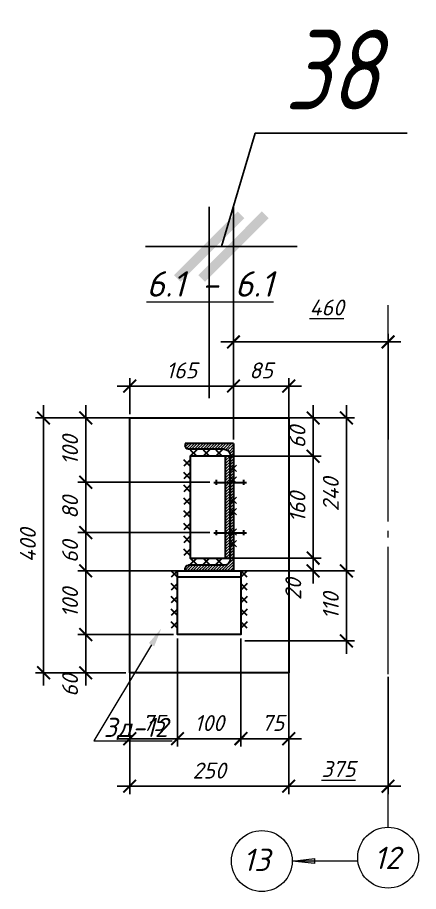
# Model space of a CAD drawing. Header units: millimetres. Extents: x -79646 to 95064, y -231229 to -58107.
# Drawn here: x -51392 to -50762, y -130306 to -128934 of the extents above; entities that cross this region are included whole.
import ezdxf
from ezdxf import colors
from ezdxf.entities.mleader import LeaderData, LeaderLine
from ezdxf.enums import TextEntityAlignment as Align
from ezdxf.math import Vec2, Vec3

# ---------------------------------------------------------------- set-up
doc = ezdxf.new("R2010")
doc.units = ezdxf.units.MM
doc.header["$PDMODE"] = 3
doc.linetypes.add('GOST2.303 5', pattern=[24, 20, -1.5, 1, -1.5])
doc.layers.get('0').update_dxf_attribs({"lineweight": 5})
doc.layers.get('Defpoints').update_dxf_attribs({"lineweight": 0})
for name, color, linetype, lineweight in [('#Cварка', 96, 'Continuous', 30), ('#Dimensions', 7, 'Continuous', 9), ('#Выноски', 7, 'Continuous', 15), ('#Оси', 7, 'Continuous', 9), ('1_Размеры', 44, 'Continuous', 20), ('k_ Выноски', 40, 'Continuous', 13), ('k_ Металл', 1, 'Continuous', 30), ('Металл для узлов', 7, 'Continuous', 30)]:
    doc.layers.add(name, color=color, linetype=linetype, lineweight=lineweight)
doc.layers.add('#Hatch', color=252, linetype='Continuous', lineweight=5, true_color=0x696969)
doc.styles.add('ESKDW', font='eskdw.shx', dxfattribs={"oblique": 15})
doc.styles.add('STEP PR', font='isocpeui.ttf')
doc.dimstyles.new('SPDS', dxfattribs={"dimscale": 50, "dimtxt": 2.5, "dimasz": 2, "dimexe": 1.25, "dimexo": 0.625, "dimtad": 1, "dimdec": 0, "dimrnd": 0.001, "dimtxsty": 'ESKDW', "dimblk": 'ARCHTICK', "dimcen": 2.5, "dimdle": 2, "dimclrd": 256, "dimclre": 256, "dimclrt": 7, "dimadec": 0, "dimazin": 2, "dimtfac": 0.75, "dimtdec": 0, "dimtmove": 1, "dimatfit": 3, "dimfxl": 1, "dimtolj": 1, "dimarcsym": 1})

# ---------------------------------------------------------------- blocks, each defined once
blk = doc.blocks.new('*U602')
for p, q in [((-0.5, 0.5), (0.5, -0.5)), ((0.5, 0.5), (-0.5, -0.5)), ((1.5, 0.5), (2.5, -0.5)), ((2.5, 0.5), (1.5, -0.5)), ((3.5, 0.5), (4.5, -0.5)), ((4.5, 0.5), (3.5, -0.5)), ((5.5, 0.5), (6.5, -0.5)), ((6.5, 0.5), (5.5, -0.5)), ((7.5, 0.5), (8.5, -0.5)), ((8.5, 0.5), (7.5, -0.5)), ((9.5, 0.5), (10.5, -0.5)), ((10.5, 0.5), (9.5, -0.5)), ((11.5, 0.5), (12.5, -0.5)), ((12.5, 0.5), (11.5, -0.5)), ((13.5, 0.5), (14.5, -0.5)), ((14.5, 0.5), (13.5, -0.5))]:
    blk.add_line(p, q)
blk = doc.blocks.new('*U571')
for p, q in [((-0.5, 0.5), (0.5, -0.5)), ((0.5, 0.5), (-0.5, -0.5)), ((1.5, 0.5), (2.5, -0.5)), ((2.5, 0.5), (1.5, -0.5)), ((3.5, 0.5), (4.5, -0.5)), ((4.5, 0.5), (3.5, -0.5)), ((5.5, 0.5), (6.5, -0.5)), ((6.5, 0.5), (5.5, -0.5)), ((7.5, 0.5), (8.5, -0.5)), ((8.5, 0.5), (7.5, -0.5))]:
    blk.add_line(p, q)
blk = doc.blocks.new('*U570')
for p, q in [((-0.5, 0.5), (0.5, -0.5)), ((0.5, 0.5), (-0.5, -0.5)), ((1.5, 0.5), (2.5, -0.5)), ((2.5, 0.5), (1.5, -0.5)), ((3.5, 0.5), (4.5, -0.5)), ((4.5, 0.5), (3.5, -0.5)), ((5.5, 0.5), (6.5, -0.5)), ((6.5, 0.5), (5.5, -0.5)), ((7.5, 0.5), (8.5, -0.5)), ((8.5, 0.5), (7.5, -0.5))]:
    blk.add_line(p, q)
blk = doc.blocks.new('A$C11F520AA')
at = {"layer": 'Металл для узлов', "lineweight": 30}
for points in [[(28.9, 5.2), (-22, 5.2)], [(-18.3, 9.3), (-18.3, 1)], [(25, 9.3), (25, 1)]]:
    blk.add_lwpolyline(points, dxfattribs=at)
blk = doc.blocks.new('*U104')
at = {"color": 0, "linetype": 'ByBlock', "lineweight": -2}
for p, q in [((0, 200), (0, 0)), ((0, 200), (76, 200)), ((76, 200), (76, 196.5)), ((5.2, 181.5), (5.2, 18.5)), ((14.7, 191), (70.5, 191)), ((0, 0), (76, 0)), ((14.7, 9), (70.5, 9)), ((76, 0), (76, 3.5))]:
    blk.add_line(p, q, dxfattribs=at)
for centre, radius, start, end in [((70.5, 196.5), 5.5, 270, 0), ((14.7, 181.5), 9.5, 90, 180), ((14.7, 18.5), 9.5, 180, 270), ((70.5, 3.5), 5.5, 0, 90)]:
    blk.add_arc(centre, radius, start, end, dxfattribs=at)
blk = doc.blocks.new('_ArchTick')
at = {"color": 0, "linetype": 'ByBlock', "const_width": 0.15}
blk.add_lwpolyline([(-0.5, -0.5), (0.5, 0.5)], dxfattribs=at)
blk = doc.blocks.new('*D802')
at = {"layer": '#Dimensions', "lineweight": -2, "transparency": 16777216}
for p, q in [((-51140.5, -129908.7), (-51140.5, -130078.3)), ((-51040.7, -129908.7), (-51040.7, -130078.3)), ((-51020.7, -130065.8), (-51160.5, -130065.8))]:
    blk.add_line(p, q, dxfattribs=at)
at = {"layer": 'Defpoints', "color": 0, "lineweight": 0, "transparency": 16777216}
for p in [(-51140.5, -129902.4), (-51040.7, -129902.4), (-51140.5, -130065.8)]:
    blk.add_point(p, dxfattribs=at)
at = {"layer": '#Dimensions', "lineweight": -2, "transparency": 16777216, "xscale": 20, "yscale": 20, "zscale": 20, "rotation": 180}
blk.add_blockref('_ArchTick', (-51140.5, -130065.8), dxfattribs=at)
at = {"layer": '#Dimensions', "lineweight": -2, "transparency": 16777216, "xscale": 20, "yscale": 20, "zscale": 20}
blk.add_blockref('_ArchTick', (-51040.7, -130065.8), dxfattribs=at)
at = {"layer": '#Dimensions', "transparency": 16777216, "insert": (-51090.6, -130041.3), "char_height": 25, "attachment_point": 5, "style": 'STEP PR'}
blk.add_mtext('\\A1;100', dxfattribs=at)
blk = doc.blocks.new('*D803')
at = {"layer": '#Dimensions', "lineweight": -2, "transparency": 16777216}
for p, q in [((-51052.5, -129556.2), (-51052.5, -129499.8)), ((-50965.7, -129596.2), (-50965.7, -129499.8)), ((-50945.7, -129512.3), (-51072.5, -129512.3))]:
    blk.add_line(p, q, dxfattribs=at)
at = {"layer": 'Defpoints', "color": 0, "lineweight": 0, "transparency": 16777216}
for p in [(-51052.5, -129512.3), (-51052.5, -129562.4), (-50965.7, -129602.4)]:
    blk.add_point(p, dxfattribs=at)
at = {"layer": '#Dimensions', "lineweight": -2, "transparency": 16777216, "xscale": 20, "yscale": 20, "zscale": 20, "rotation": 180}
blk.add_blockref('_ArchTick', (-51052.5, -129512.3), dxfattribs=at)
at = {"layer": '#Dimensions', "lineweight": -2, "transparency": 16777216, "xscale": 20, "yscale": 20, "zscale": 20}
blk.add_blockref('_ArchTick', (-50965.7, -129512.3), dxfattribs=at)
at = {"layer": '#Dimensions', "transparency": 16777216, "insert": (-51009.1, -129487.8), "char_height": 25, "attachment_point": 5, "style": 'STEP PR'}
blk.add_mtext('\\A1;85', dxfattribs=at)
blk = doc.blocks.new('*D804')
at = {"layer": '#Dimensions', "lineweight": -2, "transparency": 16777216}
for p, q in [((-51215.5, -129556.2), (-51215.5, -129499.8)), ((-51052.5, -129556.2), (-51052.5, -129499.8)), ((-51032.5, -129512.3), (-51235.5, -129512.3))]:
    blk.add_line(p, q, dxfattribs=at)
at = {"layer": 'Defpoints', "color": 0, "lineweight": 0, "transparency": 16777216}
for p in [(-51215.5, -129512.3), (-51215.5, -129562.4), (-51052.5, -129562.4)]:
    blk.add_point(p, dxfattribs=at)
at = {"layer": '#Dimensions', "lineweight": -2, "transparency": 16777216, "xscale": 20, "yscale": 20, "zscale": 20, "rotation": 180}
blk.add_blockref('_ArchTick', (-51215.5, -129512.3), dxfattribs=at)
at = {"layer": '#Dimensions', "lineweight": -2, "transparency": 16777216, "xscale": 20, "yscale": 20, "zscale": 20}
blk.add_blockref('_ArchTick', (-51052.5, -129512.3), dxfattribs=at)
at = {"layer": '#Dimensions', "transparency": 16777216, "insert": (-51134, -129487.8), "char_height": 25, "attachment_point": 5, "style": 'STEP PR'}
blk.add_mtext('\\A1;165', dxfattribs=at)
blk = doc.blocks.new('*D805')
at = {"layer": '#Dimensions', "lineweight": -2, "transparency": 16777216}
for p, q in [((-50875, -129782.4), (-50875, -129932.4)), ((-51034.5, -129802.4), (-50862.5, -129802.4)), ((-51034.5, -129912.4), (-50862.5, -129912.4))]:
    blk.add_line(p, q, dxfattribs=at)
at = {"layer": 'Defpoints', "color": 0, "lineweight": 0, "transparency": 16777216}
for p in [(-51040.7, -129802.4), (-51040.7, -129912.4), (-50875, -129912.4)]:
    blk.add_point(p, dxfattribs=at)
at = {"layer": '#Dimensions', "lineweight": -2, "transparency": 16777216, "xscale": 20, "yscale": 20, "zscale": 20}
for p, rotation in [((-50875, -129802.4), 90), ((-50875, -129912.4), 270)]:
    blk.add_blockref('_ArchTick', p, dxfattribs=dict(at, rotation=rotation))
at = {"layer": '#Dimensions', "transparency": 16777216, "insert": (-50899.5, -129857.4), "char_height": 25, "attachment_point": 5, "rotation": 90, "style": 'STEP PR'}
blk.add_mtext('\\A1;110', dxfattribs=at)
blk = doc.blocks.new('*D798')
at = {"layer": '#Dimensions', "lineweight": -2, "transparency": 16777216}
for p, q in [((-50875, -129822.4), (-50875, -129542.4)), ((-50959.5, -129562.4), (-50862.5, -129562.4)), ((-51034.5, -129802.4), (-50862.5, -129802.4))]:
    blk.add_line(p, q, dxfattribs=at)
at = {"layer": 'Defpoints', "color": 0, "lineweight": 0, "transparency": 16777216}
for p in [(-50965.7, -129562.4), (-50875, -129562.4), (-51040.7, -129802.4)]:
    blk.add_point(p, dxfattribs=at)
at = {"layer": '#Dimensions', "lineweight": -2, "transparency": 16777216, "xscale": 20, "yscale": 20, "zscale": 20}
for p, rotation in [((-50875, -129562.4), 90), ((-50875, -129802.4), 270)]:
    blk.add_blockref('_ArchTick', p, dxfattribs=dict(at, rotation=rotation))
at = {"layer": '#Dimensions', "transparency": 16777216, "insert": (-50899.5, -129682.4), "char_height": 25, "attachment_point": 5, "rotation": 90, "style": 'STEP PR'}
blk.add_mtext('\\A1;240', dxfattribs=at)
blk = doc.blocks.new('*D799')
at = {"layer": '#Dimensions', "lineweight": -2, "transparency": 16777216}
for p, q in [((-51215.5, -129918.7), (-51215.5, -130152.9)), ((-50965.7, -129918.7), (-50965.7, -130152.9)), ((-50945.7, -130140.4), (-51235.5, -130140.4))]:
    blk.add_line(p, q, dxfattribs=at)
at = {"layer": 'Defpoints', "color": 0, "lineweight": 0, "transparency": 16777216}
for p in [(-51215.5, -129912.4), (-50965.7, -129912.4), (-51215.5, -130140.4)]:
    blk.add_point(p, dxfattribs=at)
at = {"layer": '#Dimensions', "lineweight": -2, "transparency": 16777216, "xscale": 20, "yscale": 20, "zscale": 20, "rotation": 180}
blk.add_blockref('_ArchTick', (-51215.5, -130140.4), dxfattribs=at)
at = {"layer": '#Dimensions', "lineweight": -2, "transparency": 16777216, "xscale": 20, "yscale": 20, "zscale": 20}
blk.add_blockref('_ArchTick', (-50965.7, -130140.4), dxfattribs=at)
at = {"layer": '#Dimensions', "transparency": 16777216, "insert": (-51090.6, -130115.9), "char_height": 25, "attachment_point": 5, "style": 'STEP PR'}
blk.add_mtext('\\A1;250', dxfattribs=at)
blk = doc.blocks.new('*D806')
at = {"layer": '#Dimensions', "lineweight": -2, "transparency": 16777216}
for p, q in [((-50927.3, -129542.4), (-50927.3, -129642.4)), ((-51122.2, -129562.4), (-50914.8, -129562.4)), ((-51114.1, -129622.4), (-50914.8, -129622.4))]:
    blk.add_line(p, q, dxfattribs=at)
at = {"layer": 'Defpoints', "color": 0, "lineweight": 0, "transparency": 16777216}
for p in [(-51128.5, -129562.4), (-51120.3, -129622.4), (-50927.3, -129622.4)]:
    blk.add_point(p, dxfattribs=at)
at = {"layer": '#Dimensions', "lineweight": -2, "transparency": 16777216, "xscale": 20, "yscale": 20, "zscale": 20}
for p, rotation in [((-50927.3, -129562.4), 90), ((-50927.3, -129622.4), 270)]:
    blk.add_blockref('_ArchTick', p, dxfattribs=dict(at, rotation=rotation))
at = {"layer": '#Dimensions', "transparency": 16777216, "insert": (-50951.8, -129592.4), "char_height": 25, "attachment_point": 5, "rotation": 90, "style": 'STEP PR'}
blk.add_mtext('\\A1;60', dxfattribs=at)
blk = doc.blocks.new('*D807')
at = {"layer": '#Dimensions', "lineweight": -2, "transparency": 16777216}
for p, q in [((-50927.3, -129602.4), (-50927.3, -129802.4)), ((-51114.1, -129622.4), (-50914.8, -129622.4)), ((-51114.1, -129782.4), (-50914.8, -129782.4))]:
    blk.add_line(p, q, dxfattribs=at)
at = {"layer": 'Defpoints', "color": 0, "lineweight": 0, "transparency": 16777216}
for p in [(-51120.3, -129622.4), (-51120.3, -129782.4), (-50927.3, -129782.4)]:
    blk.add_point(p, dxfattribs=at)
at = {"layer": '#Dimensions', "lineweight": -2, "transparency": 16777216, "xscale": 20, "yscale": 20, "zscale": 20}
for p, rotation in [((-50927.3, -129622.4), 90), ((-50927.3, -129782.4), 270)]:
    blk.add_blockref('_ArchTick', p, dxfattribs=dict(at, rotation=rotation))
at = {"layer": '#Dimensions', "transparency": 16777216, "insert": (-50951.8, -129702.4), "char_height": 25, "attachment_point": 5, "rotation": 90, "style": 'STEP PR'}
blk.add_mtext('\\A1;160', dxfattribs=at)
blk = doc.blocks.new('*D808')
at = {"layer": '#Dimensions', "lineweight": -2, "transparency": 16777216}
for p, q in [((-50927.3, -129782.4), (-50927.3, -129762.4)), ((-51114.1, -129782.4), (-50914.8, -129782.4)), ((-50927.3, -129782.4), (-50927.3, -129802.4)), ((-51122.2, -129802.4), (-50914.8, -129802.4)), ((-50927.3, -129802.4), (-50927.3, -129822.4))]:
    blk.add_line(p, q, dxfattribs=at)
at = {"layer": 'Defpoints', "color": 0, "lineweight": 0, "transparency": 16777216}
for p in [(-51120.3, -129782.4), (-51128.5, -129802.4), (-50927.3, -129802.4)]:
    blk.add_point(p, dxfattribs=at)
at = {"layer": '#Dimensions', "lineweight": -2, "transparency": 16777216, "xscale": 20, "yscale": 20, "zscale": 20}
for p, rotation in [((-50927.3, -129782.4), 270), ((-50927.3, -129802.4), 90)]:
    blk.add_blockref('_ArchTick', p, dxfattribs=dict(at, rotation=rotation))
at = {"layer": '#Dimensions', "transparency": 16777216, "insert": (-50958.5, -129831.3), "char_height": 25, "attachment_point": 5, "rotation": 90, "style": 'STEP PR'}
blk.add_mtext('\\A1;20', dxfattribs=at)
blk = doc.blocks.new('*D809')
at = {"layer": '#Dimensions', "lineweight": -2, "transparency": 16777216}
for p, q in [((-51284.7, -129542.4), (-51284.7, -129683.4)), ((-51134.7, -129562.4), (-51297.2, -129562.4)), ((-51089.4, -129663.4), (-51297.2, -129663.4))]:
    blk.add_line(p, q, dxfattribs=at)
at = {"layer": 'Defpoints', "color": 0, "lineweight": 0, "transparency": 16777216}
for p in [(-51128.5, -129562.4), (-51284.7, -129663.4), (-51083.1, -129663.4)]:
    blk.add_point(p, dxfattribs=at)
at = {"layer": '#Dimensions', "lineweight": -2, "transparency": 16777216, "xscale": 20, "yscale": 20, "zscale": 20}
for p, rotation in [((-51284.7, -129562.4), 90), ((-51284.7, -129663.4), 270)]:
    blk.add_blockref('_ArchTick', p, dxfattribs=dict(at, rotation=rotation))
at = {"layer": '#Dimensions', "transparency": 16777216, "insert": (-51309.2, -129612.9), "char_height": 25, "attachment_point": 5, "rotation": 90, "style": 'STEP PR'}
blk.add_mtext('\\A1;100', dxfattribs=at)
blk = doc.blocks.new('*D810')
at = {"layer": '#Dimensions', "lineweight": -2, "transparency": 16777216}
for p, q in [((-51284.7, -129643.4), (-51284.7, -129762.4)), ((-51089.4, -129663.4), (-51297.2, -129663.4)), ((-51089.4, -129742.4), (-51297.2, -129742.4))]:
    blk.add_line(p, q, dxfattribs=at)
at = {"layer": 'Defpoints', "color": 0, "lineweight": 0, "transparency": 16777216}
for p in [(-51083.1, -129663.4), (-51284.7, -129742.4), (-51083.1, -129742.4)]:
    blk.add_point(p, dxfattribs=at)
at = {"layer": '#Dimensions', "lineweight": -2, "transparency": 16777216, "xscale": 20, "yscale": 20, "zscale": 20}
for p, rotation in [((-51284.7, -129663.4), 90), ((-51284.7, -129742.4), 270)]:
    blk.add_blockref('_ArchTick', p, dxfattribs=dict(at, rotation=rotation))
at = {"layer": '#Dimensions', "transparency": 16777216, "insert": (-51309.2, -129702.9), "char_height": 25, "attachment_point": 5, "rotation": 90, "style": 'STEP PR'}
blk.add_mtext('\\A1;80', dxfattribs=at)
blk = doc.blocks.new('*D811')
at = {"layer": '#Dimensions', "lineweight": -2, "transparency": 16777216}
for p, q in [((-51284.7, -129722.4), (-51284.7, -129822.4)), ((-51089.4, -129742.4), (-51297.2, -129742.4)), ((-51118.7, -129802.4), (-51297.2, -129802.4))]:
    blk.add_line(p, q, dxfattribs=at)
at = {"layer": 'Defpoints', "color": 0, "lineweight": 0, "transparency": 16777216}
for p in [(-51083.1, -129742.4), (-51284.7, -129802.4), (-51112.4, -129802.4)]:
    blk.add_point(p, dxfattribs=at)
at = {"layer": '#Dimensions', "lineweight": -2, "transparency": 16777216, "xscale": 20, "yscale": 20, "zscale": 20}
for p, rotation in [((-51284.7, -129742.4), 90), ((-51284.7, -129802.4), 270)]:
    blk.add_blockref('_ArchTick', p, dxfattribs=dict(at, rotation=rotation))
at = {"layer": '#Dimensions', "transparency": 16777216, "insert": (-51309.2, -129772.4), "char_height": 25, "attachment_point": 5, "rotation": 90, "style": 'STEP PR'}
blk.add_mtext('\\A1;60', dxfattribs=at)
blk = doc.blocks.new('*D812')
at = {"layer": '#Dimensions', "lineweight": -2, "transparency": 16777216}
for p, q in [((-51284.7, -129782.4), (-51284.7, -129922.4)), ((-51118.7, -129802.4), (-51297.2, -129802.4)), ((-51146.7, -129902.4), (-51297.2, -129902.4))]:
    blk.add_line(p, q, dxfattribs=at)
at = {"layer": 'Defpoints', "color": 0, "lineweight": 0, "transparency": 16777216}
for p in [(-51112.4, -129802.4), (-51284.7, -129902.4), (-51140.5, -129902.4)]:
    blk.add_point(p, dxfattribs=at)
at = {"layer": '#Dimensions', "lineweight": -2, "transparency": 16777216, "xscale": 20, "yscale": 20, "zscale": 20}
for p, rotation in [((-51284.7, -129802.4), 90), ((-51284.7, -129902.4), 270)]:
    blk.add_blockref('_ArchTick', p, dxfattribs=dict(at, rotation=rotation))
at = {"layer": '#Dimensions', "transparency": 16777216, "insert": (-51309.2, -129852.4), "char_height": 25, "attachment_point": 5, "rotation": 90, "style": 'STEP PR'}
blk.add_mtext('\\A1;100', dxfattribs=at)
blk = doc.blocks.new('*D813')
at = {"layer": '#Dimensions', "lineweight": -2, "transparency": 16777216}
for p, q in [((-51284.7, -129882.4), (-51284.7, -129982.4)), ((-51146.7, -129902.4), (-51297.2, -129902.4)), ((-51221.7, -129962.4), (-51297.2, -129962.4))]:
    blk.add_line(p, q, dxfattribs=at)
at = {"layer": 'Defpoints', "color": 0, "lineweight": 0, "transparency": 16777216}
for p in [(-51140.5, -129902.4), (-51284.7, -129962.4), (-51215.5, -129962.4)]:
    blk.add_point(p, dxfattribs=at)
at = {"layer": '#Dimensions', "lineweight": -2, "transparency": 16777216, "xscale": 20, "yscale": 20, "zscale": 20}
for p, rotation in [((-51284.7, -129902.4), 90), ((-51284.7, -129962.4), 270)]:
    blk.add_blockref('_ArchTick', p, dxfattribs=dict(at, rotation=rotation))
at = {"layer": '#Dimensions', "transparency": 16777216, "insert": (-51309.2, -129982.4), "char_height": 25, "attachment_point": 5, "rotation": 90, "style": 'STEP PR'}
blk.add_mtext('\\A1;60', dxfattribs=at)
blk = doc.blocks.new('*D814')
at = {"layer": '#Dimensions', "lineweight": -2, "transparency": 16777216}
for p, q in [((-51351, -129542.4), (-51351, -129982.4)), ((-51221.7, -129562.4), (-51363.5, -129562.4)), ((-51221.7, -129962.4), (-51363.5, -129962.4))]:
    blk.add_line(p, q, dxfattribs=at)
at = {"layer": 'Defpoints', "color": 0, "lineweight": 0, "transparency": 16777216}
for p in [(-51215.5, -129562.4), (-51351, -129962.4), (-51215.5, -129962.4)]:
    blk.add_point(p, dxfattribs=at)
at = {"layer": '#Dimensions', "lineweight": -2, "transparency": 16777216, "xscale": 20, "yscale": 20, "zscale": 20}
for p, rotation in [((-51351, -129562.4), 90), ((-51351, -129962.4), 270)]:
    blk.add_blockref('_ArchTick', p, dxfattribs=dict(at, rotation=rotation))
at = {"layer": '#Dimensions', "transparency": 16777216, "insert": (-51375.5, -129762.4), "char_height": 25, "attachment_point": 5, "rotation": 90, "style": 'STEP PR'}
blk.add_mtext('\\A1;400', dxfattribs=at)
blk = doc.blocks.new('*D800')
at = {"layer": '#Dimensions', "lineweight": -2, "transparency": 16777216}
for p, q in [((-51052.5, -129596.2), (-51052.5, -129430.5)), ((-50809.5, -129596.2), (-50809.5, -129430.5)), ((-50789.5, -129443), (-51072.5, -129443))]:
    blk.add_line(p, q, dxfattribs=at)
at = {"layer": 'Defpoints', "color": 0, "lineweight": 0, "transparency": 16777216}
for p in [(-51052.5, -129443), (-51052.5, -129602.4), (-50809.5, -129602.4)]:
    blk.add_point(p, dxfattribs=at)
at = {"layer": '#Dimensions', "lineweight": -2, "transparency": 16777216, "xscale": 20, "yscale": 20, "zscale": 20, "rotation": 180}
blk.add_blockref('_ArchTick', (-51052.5, -129443), dxfattribs=at)
at = {"layer": '#Dimensions', "lineweight": -2, "transparency": 16777216, "xscale": 20, "yscale": 20, "zscale": 20}
blk.add_blockref('_ArchTick', (-50809.5, -129443), dxfattribs=at)
at = {"layer": '#Dimensions', "transparency": 16777216, "insert": (-50906, -129389), "char_height": 25, "attachment_point": 5, "style": 'STEP PR'}
blk.add_mtext('\\A1;\\L460', dxfattribs=at)
blk = doc.blocks.new('*D815')
at = {"layer": '#Dimensions', "lineweight": -2, "transparency": 16777216}
for p, q in [((-51040.7, -129908.7), (-51040.7, -130078.3)), ((-50965.7, -129968.7), (-50965.7, -130078.3)), ((-50945.7, -130065.8), (-51060.7, -130065.8))]:
    blk.add_line(p, q, dxfattribs=at)
at = {"layer": 'Defpoints', "color": 0, "lineweight": 0, "transparency": 16777216}
for p in [(-51040.7, -129902.4), (-50965.7, -129962.4), (-51040.7, -130065.8)]:
    blk.add_point(p, dxfattribs=at)
at = {"layer": '#Dimensions', "lineweight": -2, "transparency": 16777216, "xscale": 20, "yscale": 20, "zscale": 20, "rotation": 180}
blk.add_blockref('_ArchTick', (-51040.7, -130065.8), dxfattribs=at)
at = {"layer": '#Dimensions', "lineweight": -2, "transparency": 16777216, "xscale": 20, "yscale": 20, "zscale": 20}
blk.add_blockref('_ArchTick', (-50965.7, -130065.8), dxfattribs=at)
at = {"layer": '#Dimensions', "transparency": 16777216, "insert": (-50990.7, -130041.1), "char_height": 25, "attachment_point": 5, "style": 'STEP PR'}
blk.add_mtext('\\A1;75', dxfattribs=at)
blk = doc.blocks.new('*D816')
at = {"layer": '#Dimensions', "lineweight": -2, "transparency": 16777216}
for p, q in [((-51140.5, -129908.7), (-51140.5, -130078.3)), ((-51215.5, -129968.7), (-51215.5, -130078.3)), ((-51120.5, -130065.8), (-51235.5, -130065.8))]:
    blk.add_line(p, q, dxfattribs=at)
at = {"layer": 'Defpoints', "color": 0, "lineweight": 0, "transparency": 16777216}
for p in [(-51140.5, -129902.4), (-51215.5, -129962.4), (-51215.5, -130065.8)]:
    blk.add_point(p, dxfattribs=at)
at = {"layer": '#Dimensions', "lineweight": -2, "transparency": 16777216, "xscale": 20, "yscale": 20, "zscale": 20, "rotation": 180}
blk.add_blockref('_ArchTick', (-51215.5, -130065.8), dxfattribs=at)
at = {"layer": '#Dimensions', "lineweight": -2, "transparency": 16777216, "xscale": 20, "yscale": 20, "zscale": 20}
blk.add_blockref('_ArchTick', (-51140.5, -130065.8), dxfattribs=at)
at = {"layer": '#Dimensions', "transparency": 16777216, "insert": (-51178, -130041.1), "char_height": 25, "attachment_point": 5, "style": 'STEP PR'}
blk.add_mtext('\\A1;75', dxfattribs=at)
blk = doc.blocks.new('*D801')
at = {"layer": '#Dimensions', "lineweight": -2, "transparency": 16777216}
for p, q in [((-50965.7, -129918.7), (-50965.7, -130152.9)), ((-50809.5, -129968.7), (-50809.5, -130152.9)), ((-50789.5, -130140.4), (-50985.7, -130140.4))]:
    blk.add_line(p, q, dxfattribs=at)
at = {"layer": 'Defpoints', "color": 0, "lineweight": 0, "transparency": 16777216}
for p in [(-50965.7, -129912.4), (-50809.5, -129962.4), (-50965.7, -130140.4)]:
    blk.add_point(p, dxfattribs=at)
at = {"layer": '#Dimensions', "lineweight": -2, "transparency": 16777216, "xscale": 20, "yscale": 20, "zscale": 20, "rotation": 180}
blk.add_blockref('_ArchTick', (-50965.7, -130140.4), dxfattribs=at)
at = {"layer": '#Dimensions', "lineweight": -2, "transparency": 16777216, "xscale": 20, "yscale": 20, "zscale": 20}
blk.add_blockref('_ArchTick', (-50809.5, -130140.4), dxfattribs=at)
at = {"layer": '#Dimensions', "transparency": 16777216, "insert": (-50887.6, -130113.4), "char_height": 25, "attachment_point": 5, "style": 'STEP PR'}
blk.add_mtext('\\A1;\\L375', dxfattribs=at)
blk = doc.blocks.new('*U610')
at = {"lineweight": 5}
for p, q in [((-0.5, 0.5), (0.5, -0.5)), ((0.5, 0.5), (-0.5, -0.5)), ((1.3, 0.5), (2.3, -0.5)), ((2.3, 0.5), (1.3, -0.5)), ((5.5, 0.5), (4.5, -0.5)), ((4.5, 0.5), (5.5, -0.5)), ((7.3, 0.5), (6.3, -0.5)), ((6.3, 0.5), (7.3, -0.5)), ((10.5, 0.5), (9.5, -0.5)), ((9.5, 0.5), (10.5, -0.5)), ((12.3, 0.5), (11.3, -0.5)), ((11.3, 0.5), (12.3, -0.5))]:
    blk.add_line(p, q, dxfattribs=at)
blk = doc.blocks.new('*U611')
for p, q in [((-0.5, 0.5), (0.5, -0.5)), ((0.5, 0.5), (-0.5, -0.5)), ((1.5, 0.5), (2.5, -0.5)), ((2.5, 0.5), (1.5, -0.5)), ((3.5, 0.5), (4.5, -0.5)), ((4.5, 0.5), (3.5, -0.5))]:
    blk.add_line(p, q)
blk = doc.blocks.new('*D817')
at = {"layer": '1_Размеры', "lineweight": -2, "transparency": 16777216}
for p, q in [((-51071.5, -129293.5), (-51018.2, -129115.6)), ((-51018.2, -129115.6), (-50779.5, -129115.6)), ((-51090.6, -129531.2), (-51090.6, -129231)), ((-51052.5, -129571.2), (-51052.5, -129231)), ((-51090.6, -129293.5), (-51190.6, -129293.5)), ((-51052.5, -129293.5), (-51090.6, -129293.5)), ((-51052.5, -129293.5), (-51090.6, -129293.5)), ((-51052.5, -129293.5), (-50952.5, -129293.5))]:
    blk.add_line(p, q, dxfattribs=at)
at = {"layer": 'Defpoints', "color": 0, "lineweight": 0, "transparency": 16777216}
for p in [(-51090.6, -129293.5), (-51090.6, -129562.4), (-51052.5, -129602.4)]:
    blk.add_point(p, dxfattribs=at)
at = {"layer": '1_Размеры', "lineweight": -2, "transparency": 16777216, "xscale": 100, "yscale": 100, "zscale": 100}
blk.add_blockref('_ArchTick', (-51090.6, -129293.5), dxfattribs=at)
at = {"layer": '1_Размеры', "lineweight": -2, "transparency": 16777216, "xscale": 100, "yscale": 100, "zscale": 100, "rotation": 180}
blk.add_blockref('_ArchTick', (-51052.5, -129293.5), dxfattribs=at)
at = {"layer": '1_Размеры', "color": 7, "transparency": 16777216, "insert": (-50898.8, -129015.8), "char_height": 125, "attachment_point": 5, "style": 'ESKDW'}
blk.add_mtext('\\A1;38', dxfattribs=at)

msp = doc.modelspace()

# ---------------------------------------------------------------- hatches: boundary and pattern name
at = {"layer": '#Hatch'}
h = msp.add_hatch(dxfattribs=at)
h.set_pattern_fill('ANSI31', color=256, style=0)
h.set_pattern_definition([(45, (3969.1428, 110.9297), (-2.24506403, 2.24506403), [])])
h.paths.add_polyline_path([(-51128.48255, -129605.93929), (-51128.48255, -129602.43929), (-51052.48255, -129602.43929), (-51052.48255, -129671.43929), (-51057.68255, -129671.43929), (-51057.68255, -129620.93929, 0.4142135624), (-51067.18255, -129611.43929), (-51122.98255, -129611.43929, -0.4142135624)])
h.paths.add_polyline_path([(-51057.68255, -129671.43929), (-51052.48255, -129671.43929), (-51052.48255, -129733.43929), (-51057.68255, -129733.43929)])
h.paths.add_polyline_path([(-51057.68255, -129733.43929), (-51052.48255, -129733.43929), (-51052.48255, -129802.43929), (-51128.48255, -129802.43929), (-51128.48255, -129798.93929, -0.4142135624), (-51122.98255, -129793.43929), (-51067.18255, -129793.43929, 0.4142135624), (-51057.68255, -129783.93929)])
h = msp.add_hatch(dxfattribs=at)
h.set_pattern_fill('ANSI31', color=256, style=0)
h.set_pattern_definition([(45, (1648.6583, 0), (-2.24506403, 2.24506403), [])])
h.paths.add_polyline_path([(-51065.30539, -129622.43929), (-51057.68255, -129622.43929), (-51057.68255, -129663.4393), (-51065.30539, -129663.4393)])
h.paths.add_polyline_path([(-51065.30539, -129663.4393), (-51057.68255, -129663.4393), (-51057.68255, -129742.43929), (-51065.30539, -129742.43929)])
h.paths.add_polyline_path([(-51065.30539, -129742.43929), (-51057.68255, -129742.43929), (-51057.68255, -129782.43929), (-51065.30539, -129782.43929)])
at = {"layer": 'k_ Выноски', "lineweight": 0, "ltscale": 10}
h = msp.add_hatch(color=7, dxfattribs=at)
h.dxf.hatch_style = 1
h.paths.add_polyline_path([(-50925.01899, -130253.69443), (-50959.93637, -130257.94264), (-50925.01899, -130257.92887)])
h.paths.add_polyline_path([(-50925.01899, -130257.92887), (-50959.93637, -130257.94264), (-50925.01899, -130261.57189)])

# ---------------------------------------------------------------- linework, layer by layer
at = {"layer": '#Оси', "linetype": 'GOST2.303 5', "ltscale": 10}
msp.add_lwpolyline([(-50809.49143, -130204.77082), (-50809.55921, -129385.57394)], dxfattribs=at)
at = {"layer": 'k_ Выноски', "color": 7, "lineweight": 0, "ltscale": 200}
msp.add_lwpolyline([(-50857.39735, -130257.86153), (-50960.08969, -130257.91513), (-50925.17231, -130253.66692), (-50925.17231, -130257.90136), (-50925.17231, -130261.54438), (-50960.08969, -130257.91513)], dxfattribs=at)
at = {"layer": 'k_ Выноски', "color": 7, "lineweight": 0, "ltscale": 10}
for centre in [(-50809.50111, -130252.58332), (-51007.90218, -130257.88446)]:
    msp.add_circle(centre, 47.8125, dxfattribs=at)
at = {"layer": 'k_ Металл'}
for points in [[(-51215.48547, -129962.43929), (-51215.48547, -129562.43929), (-50965.7225, -129562.43929), (-50965.7225, -129562.43929), (-50965.7225, -129962.43929), (-51215.48547, -129962.43929)], [(-51057.68255, -129622.43929), (-51120.30539, -129622.43929), (-51120.30539, -129782.43929), (-51057.68255, -129782.43929)], [(-51044.7225, -129802.43929), (-51040.7225, -129802.43929), (-51040.7225, -129902.43929), (-51044.48547, -129902.43929), (-51140.48547, -129902.43929), (-51140.48547, -129802.43929), (-51044.48547, -129802.43929)], [(-51040.7225, -129802.43929), (-51040.7225, -129812.43929), (-51140.48547, -129812.43929), (-51140.48547, -129802.43929)]]:
    msp.add_lwpolyline(points, dxfattribs=at)
msp.add_lwpolyline([(-51065.30539, -129782.43929), (-51057.68255, -129782.43929), (-51057.68255, -129622.43929), (-51065.30539, -129622.43929)], close=True, dxfattribs=at)

# ---------------------------------------------------------------- block references
at = {"layer": '#Cварка', "xscale": 10, "yscale": 10, "zscale": 10}
msp.add_blockref('*U611', (-51115.30539, -129617.43929), dxfattribs=at)
at = {"layer": '#Cварка', "yscale": 10, "zscale": 10}
for name, p, xscale, rotation in [('*U602', (-51125.30539, -129633.14686), 10, 270), ('*U610', (-51052.68255, -129641.57376), 10, 270), ('*U611', (-51115.30539, -129787.43929), -10, 180), ('*U571', (-51145.48547, -129807.43929), 10, 270), ('*U570', (-51035.7225, -129807.43929), 10, 270)]:
    msp.add_blockref(name, p, dxfattribs=dict(at, xscale=xscale, rotation=rotation))
at = {"layer": 'k_ Металл', "xscale": -1}
msp.add_blockref('*U104', (-51052.48255, -129802.43929), dxfattribs=at)
at = {"layer": 'Металл для узлов', "ltscale": 20, "rotation": 180}
for p in [(-51054.25738, -129658.26635), (-51054.25738, -129737.26634)]:
    msp.add_blockref('A$C11F520AA', p, dxfattribs=at)

# ---------------------------------------------------------------- texts
at = {"layer": '#Dimensions', "style": 'STEP PR'}
msp.add_text('%%u6.1 - 6.1', height=40, dxfattribs=at).set_placement((-51089.43494, -129372.03637), align=Align.CENTER)
at = {"layer": 'k_ Выноски', "color": 7, "lineweight": 0, "ltscale": 10, "char_height": 35, "width": 64.2235524, "attachment_point": 3, "style": 'STEP PR'}
for s, insert in [('13', (-50995.43328, -130238.50329)), ('12', (-50790.3634, -130235.43135))]:
    msp.add_mtext(s, dxfattribs=dict(at, insert=insert))

# ---------------------------------------------------------------- dimensions: what is measured, and where the dimension line sits
at = {"layer": '#Dimensions'}
dim = msp.add_linear_dim(base=(-51052.48255, -129442.98444), p1=(-50809.53891, -129602.40365), p2=(-51052.48255, -129602.43929), angle=180, text='%%U460', dimstyle='SPDS', override={"dimscale": 10, "dimgap": 1.2, "dimrnd": 5, "dimtxsty": 'STEP PR', "dimblk1": 'ArchTick', "dimblk2": 'ArchTick', "dimsah": 1, "dimclrt": 256}, dxfattribs=at)
dim.commit()
dim.dimension.update_dxf_attribs({"geometry": '*D800', "text_midpoint": (-50906.01073, -129415.98444), "dimtype": 160})
for base, p1, p2, angle, picture, middle in [((-51215.48547, -129512.27277), (-51052.48255, -129562.43929), (-51215.48547, -129562.43929), 180, '*D804', (-51133.98401, -129487.77277)), ((-51052.48255, -129512.27277), (-50965.7225, -129602.43929), (-51052.48255, -129562.43929), 180, '*D803', (-51009.10252, -129487.77277)), ((-51351.00618, -129962.43929), (-51215.48547, -129562.43929), (-51215.48547, -129962.43929), 90, '*D814', (-51375.50618, -129762.43929)), ((-51284.71577, -129663.4393), (-51128.48255, -129562.43929), (-51083.11451, -129663.4393), 90, '*D809', (-51309.21577, -129612.9393)), ((-50875.01653, -129562.43929), (-51040.7225, -129802.43929), (-50965.7225, -129562.43929), 90, '*D798', (-50899.51653, -129682.43929)), ((-50927.2575, -129782.43929), (-51120.30539, -129622.43929), (-51120.30539, -129782.43929), 90, '*D807', (-50951.7575, -129702.43929)), ((-51284.71577, -129742.43929), (-51083.11451, -129663.4393), (-51083.11451, -129742.43929), 90, '*D810', (-51309.21577, -129702.9393)), ((-51284.71577, -129902.43929), (-51112.40455, -129802.43929), (-51140.48547, -129902.43929), 90, '*D812', (-51309.21577, -129852.43929)), ((-50875.01653, -129912.43929), (-51040.7225, -129802.43929), (-51040.7225, -129912.43929), 90, '*D805', (-50899.51653, -129857.43929)), ((-51140.48547, -130065.79285), (-51040.7225, -129902.43929), (-51140.48547, -129902.43929), 180, '*D802', (-51090.60398, -130041.29285)), ((-51215.48547, -130140.37802), (-50965.7225, -129912.43929), (-51215.48547, -129912.43929), 180, '*D799', (-51090.60398, -130115.87802))]:
    dim = msp.add_linear_dim(base=base, p1=p1, p2=p2, angle=angle, dimstyle='SPDS', override={"dimscale": 10, "dimgap": 1.2, "dimrnd": 5, "dimtxsty": 'STEP PR', "dimblk1": 'ArchTick', "dimblk2": 'ArchTick', "dimsah": 1, "dimclrt": 256}, dxfattribs=at)
    dim.commit()
    dim.dimension.update_dxf_attribs({"geometry": picture, "text_midpoint": middle})
for base, p1, p2, angle, picture, middle in [((-50927.2575, -129622.43929), (-51128.48255, -129562.43929), (-51120.30539, -129622.43929), 90, '*D806', (-50927.2575, -129592.43929)), ((-51284.71577, -129802.43929), (-51083.11451, -129742.43929), (-51112.40455, -129802.43929), 90, '*D811', (-51284.71577, -129772.43929)), ((-50927.2575, -129802.43929), (-51120.30539, -129782.43929), (-51128.48255, -129802.43929), 90, '*D808', (-50934.03514, -129831.29635)), ((-51284.71577, -129962.43929), (-51140.48547, -129902.43929), (-51215.48547, -129962.43929), 90, '*D813', (-51284.71577, -129982.43929)), ((-51215.48547, -130065.79285), (-51140.48547, -129902.43929), (-51215.48547, -129962.43929), 180, '*D816', (-51177.98547, -130065.79285)), ((-51040.7225, -130065.79285), (-50965.7225, -129962.43929), (-51040.7225, -129902.43929), 180, '*D815', (-50990.7225, -130065.79285))]:
    dim = msp.add_linear_dim(base=base, p1=p1, p2=p2, angle=angle, dimstyle='SPDS', override={"dimscale": 10, "dimgap": 1.2, "dimrnd": 5, "dimtxsty": 'STEP PR', "dimblk1": 'ArchTick', "dimblk2": 'ArchTick', "dimsah": 1, "dimclrt": 256}, dxfattribs=at)
    dim.commit()
    dim.dimension.update_dxf_attribs({"geometry": picture, "text_midpoint": middle, "dimtype": 160})
dim = msp.add_linear_dim(base=(-50965.7225, -130140.37802), p1=(-50809.50111, -129962.41931), p2=(-50965.7225, -129912.43929), angle=180, text='%%U375', dimstyle='SPDS', override={"dimscale": 10, "dimgap": 1.2, "dimrnd": 5, "dimtxsty": 'STEP PR', "dimblk1": 'ArchTick', "dimblk2": 'ArchTick', "dimsah": 1, "dimclrt": 256}, dxfattribs=at)
dim.commit()
dim.dimension.update_dxf_attribs({"geometry": '*D801', "text_midpoint": (-50887.6118, -130113.37802)})
at = {"layer": '1_Размеры'}
dim = msp.add_linear_dim(base=(-51090.60398, -129293.48576), p1=(-51052.48255, -129602.43929), p2=(-51090.60398, -129562.43929), dimstyle='SPDS', dxfattribs=at)
dim.commit()
dim.dimension.update_dxf_attribs({"geometry": '*D817', "text_midpoint": (-50986.92783, -129015.84117)})

# ---------------------------------------------------------------- leaders
at = {"layer": '#Выноски'}
ml = msp.add_multileader_mtext('Standard', dxfattribs=at)
ml.set_content('\\A1;Зд-12', color=256, style='STEP PR')
ml.set_leader_properties(color=256, linetype='ByLayer', lineweight=-1)
ml.build(insert=Vec2(0, 0))
ml.multileader.update_dxf_attribs({"text_left_attachment_type": 6, "text_right_attachment_type": 6, "dogleg_length": 0, "arrow_head_size": 30, "scale": 0.1})
ctx = ml.context
ctx.base_point, ctx.scale, ctx.char_height, ctx.arrow_head_size, ctx.landing_gap_size, ctx.plane_origin = Vec3(-51271.95752, -130069.09712), 0.1, 30, 30, 12.5, Vec3(-80428.66747, -154674.06627)
ctx.left_attachment, ctx.right_attachment, ctx.text_align_type = 6, 6, 1
notes = []
notes.append((ctx, [(0, (1, 1, 0), (-51271.95752, -130069.09712), (1, 0), 0, [(0, [(-51165.79613, -129892.55435)], 0, [])])]))
ctx.mtext.insert, ctx.mtext.alignment, ctx.mtext.flow_direction = Vec3(-51206.11661, -130033.09712), 2, 5
for ctx, leaders in notes:
    for number, flags, end, landing, length, lines in leaders:
        leader = LeaderData()
        leader.index, (leader.has_last_leader_line, leader.has_dogleg_vector, leader.attachment_direction) = number, flags
        leader.last_leader_point, leader.dogleg_vector, leader.dogleg_length = Vec3(end), Vec3(landing), length
        for number, points, colour, breaks in lines:
            line = LeaderLine()
            line.index, line.vertices, line.color, line.breaks = number, Vec3.list(points), colors.encode_raw_color(colour), breaks
            leader.lines.append(line)
        ctx.leaders.append(leader)

doc.saveas('drawing.dxf')
